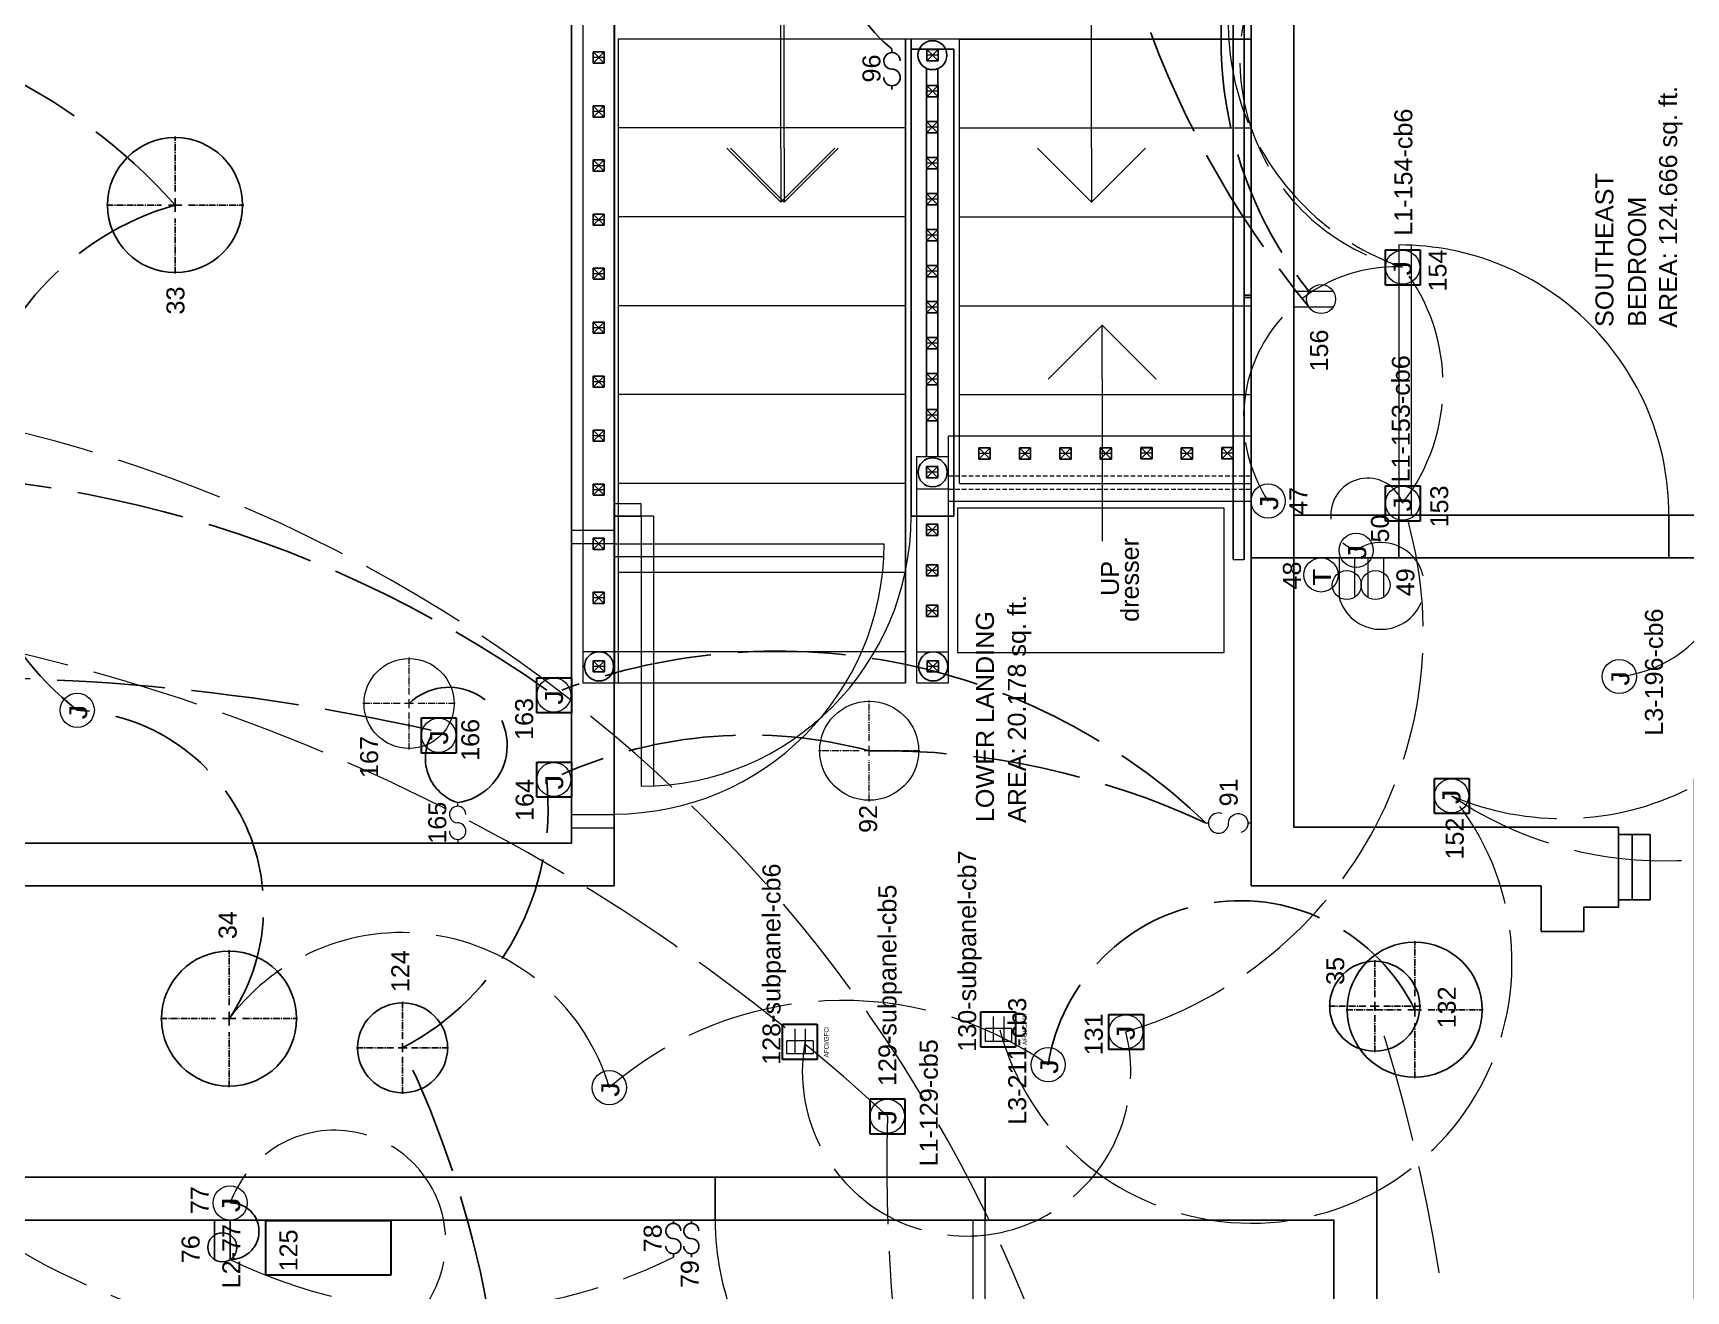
# Model space of a CAD drawing. Header units: inches. Extents: x -601 to 289, y 0 to 495.
# Drawn here: x -362.2 to -178.6, y 165.5 to 305.2 of the extents above; entities that cross this region are included whole.
import ezdxf

# ---------------------------------------------------------------- set-up
doc = ezdxf.new("R2010")
doc.units = ezdxf.units.IN
doc.header["$MEASUREMENT"] = 0
for name, pattern in [('ACAD_ISO02W100', [15, 12, -3]), ('CENTER2', [1.125, 0.75, -0.125, 0.125, -0.125]), ('DASHED', [0.75, 0.5, -0.25])]:
    doc.linetypes.add(name, pattern=pattern)
doc.layers.get('0').update_dxf_attribs({"color": 1, "lineweight": 9})
for name, color, linetype, lineweight in [('A101-Floorplan-1st-floor', 7, 'Continuous', 9), ('A101-Text', 7, 'Continuous', 9), ('A201-Floorplan-2nd-floor', 7, 'Continuous', 9), ('E101-Electrical-1st-floor', 7, 'Continuous', 9), ('E201-Electrical-2nd-floor', 7, 'Continuous', 9)]:
    doc.layers.add(name, color=color, linetype=linetype, lineweight=lineweight)
doc.styles.add('Reg', font='Courier New.ttf', dxfattribs={"height": 1})
doc.styles.add('Small', font='Arial.ttf', dxfattribs={"height": 0.5})
doc.styles.get("Standard").update_dxf_attribs({"font": 'Arial.ttf', "height": 2})

# ---------------------------------------------------------------- blocks, each defined once
blk = doc.blocks.new('L2-SE-bedroom')
at = {"layer": 'A201-Floorplan-2nd-floor'}
for p, q in [((30, 0), (0, 0)), ((0, 0), (0, -1.38)), ((0, -1.38), (29.97, -1.38))]:
    blk.add_line(p, q, dxfattribs=at)
blk.add_arc((0, 0), 30, 270, 0, dxfattribs=at)
blk = doc.blocks.new('L2-W-bedroom-door')
at = {"layer": 'A201-Floorplan-2nd-floor'}
for p, q in [((-156.19, -523.31), (-186.15, -523.31)), ((-156.19, -524.69), (-156.19, -523.31)), ((-186.19, -524.69), (-156.19, -524.69))]:
    blk.add_line(p, q, dxfattribs=at)
blk.add_arc((-156.19, -524.69), 30, 90, 180, dxfattribs=at)
blk = doc.blocks.new('lower-landing-to-garage-door')
at = {"layer": 'A101-Floorplan-1st-floor'}
for p, q in [((30, 0), (28.62, 0)), ((30, 0), (30, -30)), ((28.62, 0), (28.62, -29.97))]:
    blk.add_line(p, q, dxfattribs=at)
blk.add_arc((30, 0), 30, 180, 270, dxfattribs=at)
blk = doc.blocks.new('spandrel-door')
at = {"layer": 'A101-Floorplan-1st-floor'}
for p, q in [((0, 0), (-30, 0)), ((0, -1.38), (0, 0)), ((0, -1.38), (-29.97, -1.38))]:
    blk.add_line(p, q, dxfattribs=at)
blk.add_arc((0, 0), 30, 180, 270, dxfattribs=at)
blk = doc.blocks.new('*U73')
at = {"layer": 'E101-Electrical-1st-floor', "color": 0, "linetype": 'CENTER2', "transparency": 16777216}
for p, q in [((0, 1.1), (0, 5.62)), ((-5.62, 0), (-1.1, 0)), ((1.1, 0), (5.62, 0)), ((0, -5.62), (0, -1.1))]:
    blk.add_line(p, q, dxfattribs=at)
at = {"layer": 'E101-Electrical-1st-floor', "color": 0, "linetype": 'Continuous', "transparency": 16777216}
for p, q in [((-0.55, 0), (0.55, 0)), ((0, -0.55), (0, 0.55))]:
    blk.add_line(p, q, dxfattribs=at)
blk = doc.blocks.new('L1-landing-led-92')
at = {"layer": 'E101-Electrical-1st-floor'}
blk.add_circle((0, 0, -82.12), 5.5, dxfattribs=at)
at = {"layer": 'E101-Electrical-1st-floor', "linetype": 'CENTER2'}
blk.add_blockref('*U73', (0, 0, -82.12), dxfattribs=at)
blk = doc.blocks.new('L1-switch-165')
at = {"layer": 'E101-Electrical-1st-floor'}
for p, q in [((0.41, 0, -51.62), (0, 0, -51.62)), ((4.08, 0, -51.62), (4.49, 0, -51.62))]:
    blk.add_line(p, q, dxfattribs=at)
for centre, start, end in [((1.32, 0, -51.62), 90, 270), ((3.17, 0, -51.62), 270, 180), ((1.34, 0, -51.62), 270, 0)]:
    blk.add_arc(centre, 0.916, start, end, dxfattribs=at)
blk = doc.blocks.new('*U133')
at = {"layer": 'E201-Electrical-2nd-floor', "color": 0, "linetype": 'CENTER2', "lineweight": -3, "transparency": 16777216}
for p, q in [((0, 1.5), (0, 7.62)), ((-7.62, 0), (-1.5, 0)), ((1.5, 0), (7.62, 0)), ((0, -7.62), (0, -1.5))]:
    blk.add_line(p, q, dxfattribs=at)
at = {"layer": 'E201-Electrical-2nd-floor', "color": 0, "linetype": 'Continuous', "lineweight": -3, "transparency": 16777216}
for p, q in [((-0.75, 0), (0.75, 0)), ((0, -0.75), (0, 0.75))]:
    blk.add_line(p, q, dxfattribs=at)
blk = doc.blocks.new('L2-ceiling-led-33')
at = {"layer": 'E201-Electrical-2nd-floor', "lineweight": -3}
blk.add_circle((0, 0, -93.62), 7.5, dxfattribs=at)
at = {"layer": 'E201-Electrical-2nd-floor', "linetype": 'CENTER2', "lineweight": -3, "rotation": 270}
blk.add_blockref('*U133', (0, 0, -93.62), dxfattribs=at)
blk = doc.blocks.new('L2-ceiling-led-34')
at = {"layer": 'E201-Electrical-2nd-floor', "linetype": 'CENTER2', "lineweight": -3}
for p, q in [((0, 7.62, -94.12), (0, 1.5, -94.12)), ((-7.62, 0, -94.12), (-1.5, 0, -94.12)), ((1.5, 0, -94.12), (7.62, 0, -94.12)), ((0, -1.5, -94.12), (0, -7.62, -94.12))]:
    blk.add_line(p, q, dxfattribs=at)
at = {"layer": 'E201-Electrical-2nd-floor', "linetype": 'Continuous', "lineweight": -3}
for p, q in [((-0.75, 0, -94.12), (0.75, 0, -94.12)), ((0, 0.75, -94.12), (0, -0.75, -94.12))]:
    blk.add_line(p, q, dxfattribs=at)
at = {"layer": 'E201-Electrical-2nd-floor', "lineweight": -3}
blk.add_circle((0, 0, -94.12), 7.5, dxfattribs=at)
blk = doc.blocks.new('L2-ceiling-led-35')
at = {"layer": 'E201-Electrical-2nd-floor', "linetype": 'CENTER2', "lineweight": -3}
for p, q in [((0, 7.62, -81.46), (0, 1.5, -81.46)), ((-7.62, 0, -81.46), (-1.5, 0, -81.46)), ((1.5, 0, -81.46), (7.62, 0, -81.46)), ((0, -1.5, -81.46), (0, -7.62, -81.46))]:
    blk.add_line(p, q, dxfattribs=at)
at = {"layer": 'E201-Electrical-2nd-floor', "linetype": 'Continuous', "lineweight": -3}
for p, q in [((-0.75, 0, -81.46), (0.75, 0, -81.46)), ((0, 0.75, -81.46), (0, -0.75, -81.46))]:
    blk.add_line(p, q, dxfattribs=at)
at = {"layer": 'E201-Electrical-2nd-floor', "lineweight": -3}
blk.add_circle((0, 0, -81.46), 7.5, dxfattribs=at)
blk = doc.blocks.new('L2-j-box-47')
at = {"layer": 'E201-Electrical-2nd-floor'}
blk.add_circle((0, -1.9, -46.62), 1.9, dxfattribs=at)
at = {"layer": 'E201-Electrical-2nd-floor', "lineweight": 5, "style": 'Reg'}
blk.add_text('J', height=2, dxfattribs=at).set_placement((-1.25, -3.01, -46.62))
blk = doc.blocks.new('L2-thermostat-48')
at = {"layer": 'E201-Electrical-2nd-floor'}
blk.add_circle((-1.9, 0, -59.62), 1.9, dxfattribs=at)
at = {"layer": 'E201-Electrical-2nd-floor', "lineweight": 5, "style": 'Reg'}
blk.add_text('T', height=2, dxfattribs=at).set_placement((-3.15, -1.11, -59.62))
blk = doc.blocks.new('L2-j-box-50')
at = {"layer": 'E201-Electrical-2nd-floor'}
blk.add_circle((-0.1, -1.9, -2), 1.9, dxfattribs=at)
at = {"layer": 'E201-Electrical-2nd-floor', "lineweight": 5, "style": 'Reg'}
blk.add_text('J', height=2, dxfattribs=at).set_placement((-1.35, -3.01, -2))
blk = doc.blocks.new('L2-two-duplex-49')
at = {"layer": 'E201-Electrical-2nd-floor'}
for p, q in [((0, 2.46, -15.62), (-4.39, 2.46, -15.62)), ((0, 0.73, -15.62), (-4.38, 0.73, -15.62)), ((0, -0.74, -15.62), (-4.39, -0.74, -15.62)), ((0, -2.47, -15.62), (-4.38, -2.47, -15.62))]:
    blk.add_line(p, q, dxfattribs=at)
for centre in [(-3.03, 1.6, -15.62), (-3.03, -1.6, -15.62)]:
    blk.add_circle(centre, 1.61, dxfattribs=at)
blk = doc.blocks.new('L2-duplex-76')
at = {"layer": 'E201-Electrical-2nd-floor', "lineweight": -3}
for p, q in [((0, 1.73, -17.88), (-4.39, 1.73, -17.88)), ((0, 0, -17.88), (-4.38, 0, -17.88))]:
    blk.add_line(p, q, dxfattribs=at)
blk.add_circle((-3.03, 0.87, -17.88), 1.61, dxfattribs=at)
blk = doc.blocks.new('L2-j-box-77')
at = {"layer": 'E201-Electrical-2nd-floor'}
blk.add_circle((1.9, 0, -8), 1.9, dxfattribs=at)
at = {"layer": 'E201-Electrical-2nd-floor', "lineweight": 5, "style": 'Reg'}
blk.add_text('J', height=2, dxfattribs=at).set_placement((0.65, -1.11, -8))
blk = doc.blocks.new('L2-basic-switch-78')
at = {"layer": 'E201-Electrical-2nd-floor', "lineweight": -3}
for p, q in [((-3.74, 0, -46.12), (-4.11, 0, -46.12)), ((-0.37, 0, -46.12), (0, 0, -46.12))]:
    blk.add_line(p, q, dxfattribs=at)
for centre, start, end in [((-2.9, 0, -46.12), 90, 360), ((-1.22, 0, -46.12), 90, 180), ((-1.21, 0, -46.12), 270, 90)]:
    blk.add_arc(centre, 0.84, start, end, dxfattribs=at)
blk = doc.blocks.new('L2-toggle-switch-79')
at = {"layer": 'E201-Electrical-2nd-floor', "lineweight": -3}
for p, q in [((-3.74, 0, -46.12), (-4.11, 0, -46.12)), ((-0.37, 0, -46.12), (0, 0, -46.12))]:
    blk.add_line(p, q, dxfattribs=at)
for centre, start, end in [((-2.9, 0, -46.12), 90, 360), ((-1.22, 0, -46.12), 90, 180), ((-1.21, 0, -46.12), 270, 90)]:
    blk.add_arc(centre, 0.84, start, end, dxfattribs=at)
blk = doc.blocks.new('L2-banister-rail')
at = {"layer": 'A201-Floorplan-2nd-floor', "lineweight": -3}
for p, q in [((292.34, -354.55), (291.09, -355.8)), ((292.34, -355.8), (291.09, -354.55)), ((291.09, -354.55), (291.09, -355.8)), ((291.09, -354.55), (292.34, -354.55)), ((291.09, -355.8), (292.34, -355.8)), ((292.34, -354.55), (292.34, -355.8))]:
    blk.add_line(p, q, dxfattribs=at)
at = {"layer": 'A201-Floorplan-2nd-floor', "lineweight": 5}
blk.add_line((291.71, -355.8), (291.71, -354.55), dxfattribs=at)
blk = doc.blocks.new('L2-dresser-in-front-of-banister')
at = {"layer": 'A201-Floorplan-2nd-floor', "lineweight": 5}
for p, q in [((232.25, -357.98), (232.25, -387.6)), ((248.25, -357.98), (232.25, -357.98)), ((248.25, -387.6), (248.25, -357.98)), ((232.25, -387.6), (248.25, -387.6))]:
    blk.add_line(p, q, dxfattribs=at)
blk = doc.blocks.new('L2-SW-bannister-ball')
at = {"layer": 'A201-Floorplan-2nd-floor', "lineweight": -3}
blk.add_circle((231.61, -355.22), 1.62, dxfattribs=at)
at = {"color": 1, "lineweight": 5}
blk.add_blockref('L2-banister-rail', (-60.1, -0.01), dxfattribs=at)
blk = doc.blocks.new('L2-SE-bannister-ball')
at = {"layer": 'A201-Floorplan-2nd-floor', "lineweight": -3}
blk.add_circle((252.25, -355.22), 1.62, dxfattribs=at)
at = {"color": 1, "lineweight": 5}
blk.add_blockref('L2-banister-rail', (-39.46, 0), dxfattribs=at)
blk = doc.blocks.new('L1-pt-5-bannister-ball')
at = {"layer": 'A201-Floorplan-2nd-floor', "lineweight": -3}
blk.add_circle((298.59, -355.2), 1.61, dxfattribs=at)
at = {"color": 1, "lineweight": 5}
blk.add_blockref('L2-banister-rail', (6.88, -0.02), dxfattribs=at)
blk = doc.blocks.new('L2-south-stairway-5-steps')
at = {"layer": 'A201-Floorplan-2nd-floor', "lineweight": 5}
for p, q in [((-49.375, 0), (0, 0)), ((-49.375, 0), (-49.375, -32.40625)), ((-39.5, 0), (-39.5, -32.40625)), ((-29.625, 0), (-29.625, -32.40625)), ((-19.75, 0), (-19.75, -32.40625)), ((-9.875, 0), (-9.875, -32.40625)), ((0, 0), (0, -32.40625))]:
    blk.add_line(p, q, dxfattribs=at)
blk = doc.blocks.new('L1-south-stairway-5-steps')
at = {"layer": 'A101-Floorplan-1st-floor', "lineweight": 5}
for p, q in [((-49.375, 0), (0, 0)), ((-49.375, 0), (-49.375, -32.40625)), ((-39.5, 0), (-39.5, -32.40625)), ((-29.625, 0), (-29.625, -32.40625)), ((-19.75, 0), (-19.75, -32.40625)), ((-9.875, 0), (-9.875, -32.40625)), ((0, 0), (0, -32.40625))]:
    blk.add_line(p, q, dxfattribs=at)
blk = doc.blocks.new('L2-south-stairway-handrail-to-L1')
at = {"layer": 'A201-Floorplan-2nd-floor', "lineweight": -3}
for p, q in [((-44.12, 1.25), (11.23, 1.25)), ((11.23, 0), (-44.12, 0)), ((-28.71, -0.75), (-28.71, 0)), ((-28.46, -0.75), (-28.46, 0)), ((8.09, 0), (8.09, -0.75)), ((8.34, 0), (8.34, -0.75)), ((11.23, 1.25), (11.23, 0))]:
    blk.add_line(p, q, dxfattribs=at)
blk = doc.blocks.new('L1-south-stairway-handrail')
at = {"layer": 'A101-Floorplan-1st-floor', "lineweight": -3}
for p, q in [((-57.8, 1.25), (11.23, 1.25)), ((11.23, 0), (-57.8, 0)), ((-28.71, -0.75), (-28.71, 0)), ((-28.46, -0.75), (-28.46, 0)), ((8.09, 0), (8.09, -0.75)), ((8.34, 0), (8.34, -0.75)), ((11.23, 1.25), (11.23, 0))]:
    blk.add_line(p, q, dxfattribs=at)
at = {"layer": 'A101-Floorplan-1st-floor', "lineweight": 5}
blk.add_line((-57.8, 1.25), (-57.8, 0), dxfattribs=at)
blk = doc.blocks.new('L1-arrow')
at = {"lineweight": 5}
for p, q in [((188.32, -365.98), (182.32, -359.98)), ((182.32, -365.98), (164.32, -365.98)), ((182.32, -365.98), (188.32, -365.98)), ((188.32, -365.98), (182.32, -371.98))]:
    blk.add_line(p, q, dxfattribs=at)
blk = doc.blocks.new('L1-ceiling-j-box-163')
at = {"layer": 'E101-Electrical-1st-floor', "lineweight": 30}
for p, q in [((-1.98, 3.77, -99.87), (0, 3.78, -99.87)), ((-1.98, -0.08, -99.87), (-1.98, 3.77, -99.87)), ((0, 3.78, -99.87), (1.93, 3.78, -99.87)), ((1.93, 3.78, -99.87), (1.93, -0.08, -99.87)), ((1.93, -0.08, -99.87), (-1.98, -0.08, -99.87))]:
    blk.add_line(p, q, dxfattribs=at)
at = {"layer": 'E101-Electrical-1st-floor'}
blk.add_circle((0, 1.88, -99.87), 1.9, dxfattribs=at)
at = {"layer": 'E101-Electrical-1st-floor', "lineweight": 5, "style": 'Reg'}
blk.add_text('J', height=2, dxfattribs=at).set_placement((-1.3, 0.86, -99.87))
blk = doc.blocks.new('L1-j-box-164')
at = {"layer": 'E101-Electrical-1st-floor', "lineweight": 30}
for p, q in [((-1.98, 0, -99.87), (-1.98, 3.85, -99.87)), ((-1.98, 3.85, -99.87), (0, 3.85, -99.87)), ((0, 3.85, -99.87), (1.93, 3.85, -99.87)), ((1.93, 3.85, -99.87), (1.93, 0, -99.87)), ((1.93, 0, -99.87), (-1.98, 0, -99.87))]:
    blk.add_line(p, q, dxfattribs=at)
at = {"layer": 'E101-Electrical-1st-floor'}
blk.add_circle((0, 1.95, -99.87), 1.9, dxfattribs=at)
at = {"layer": 'E101-Electrical-1st-floor', "lineweight": 5, "style": 'Reg'}
blk.add_text('J', height=2, dxfattribs=at).set_placement((-1.34, 0.91, -99.87))
blk = doc.blocks.new('*U253')
at = {"layer": 'E101-Electrical-1st-floor', "color": 0, "linetype": 'CENTER2', "lineweight": -3, "transparency": 16777216}
for p, q in [((0, 1), (0, 5.12)), ((-5.12, 0), (-1, 0)), ((1, 0), (5.12, 0)), ((0, -5.12), (0, -1))]:
    blk.add_line(p, q, dxfattribs=at)
at = {"layer": 'E101-Electrical-1st-floor', "color": 0, "linetype": 'Continuous', "lineweight": -3, "transparency": 16777216}
for p, q in [((-0.5, 0), (0.5, 0)), ((0, -0.5), (0, 0.5))]:
    blk.add_line(p, q, dxfattribs=at)
blk = doc.blocks.new('L1-ceiling-led-124')
at = {"layer": 'E101-Electrical-1st-floor', "lineweight": -3}
blk.add_circle((0, 0, -95), 5, dxfattribs=at)
at = {"layer": 'E101-Electrical-1st-floor', "linetype": 'CENTER2', "lineweight": -3}
blk.add_blockref('*U253', (0, 0, -95), dxfattribs=at)
blk = doc.blocks.new('L1-ceiling-register-119')
at = {"layer": 'A101-Floorplan-1st-floor', "lineweight": 30}
for p, q in [((-6, 0, -95.12), (-6, -14, -95.12)), ((0, 0, -95.12), (-6, 0, -95.12)), ((0, -14, -95.12), (0, 0, -95.12)), ((-6, -14, -95.12), (0, -14, -95.12))]:
    blk.add_line(p, q, dxfattribs=at)
blk = doc.blocks.new('L1-ceiling-j-box-129')
at = {"layer": 'E101-Electrical-1st-floor', "lineweight": 30}
for p, q in [((-1.98, -1.95, -95.62), (-1.98, 1.9, -95.62)), ((-1.98, 1.9, -95.62), (0, 1.9, -95.62)), ((0, 1.9, -95.62), (1.93, 1.9, -95.62)), ((1.93, 1.9, -95.62), (1.93, -1.95, -95.62)), ((1.93, -1.95, -95.62), (-1.98, -1.95, -95.62))]:
    blk.add_line(p, q, dxfattribs=at)
at = {"layer": 'E101-Electrical-1st-floor'}
blk.add_circle((0, 0, -95.62), 1.9, dxfattribs=at)
at = {"layer": 'E101-Electrical-1st-floor', "lineweight": 5, "style": 'Reg'}
blk.add_text('J', height=2, dxfattribs=at).set_placement((-1.16, -0.99, -95.62))
blk = doc.blocks.new('*U260')
at = {"layer": 'E101-Electrical-1st-floor', "color": 0, "linetype": 'CENTER2', "lineweight": -3, "transparency": 16777216}
for p, q in [((0, 1), (0, 5.12)), ((-5.12, 0), (-1, 0)), ((1, 0), (5.12, 0)), ((0, -5.12), (0, -1))]:
    blk.add_line(p, q, dxfattribs=at)
at = {"layer": 'E101-Electrical-1st-floor', "color": 0, "linetype": 'Continuous', "lineweight": -3, "transparency": 16777216}
for p, q in [((-0.5, 0), (0.5, 0)), ((0, -0.5), (0, 0.5))]:
    blk.add_line(p, q, dxfattribs=at)
blk = doc.blocks.new('L1-ceiling-led-132')
at = {"layer": 'E101-Electrical-1st-floor', "lineweight": -3}
blk.add_circle((0, 0, -94.37), 5, dxfattribs=at)
at = {"layer": 'E101-Electrical-1st-floor', "linetype": 'CENTER2', "lineweight": -3}
blk.add_blockref('*U260', (0, 0, -94.37), dxfattribs=at)
blk = doc.blocks.new('L1-j-box-131')
at = {"layer": 'E101-Electrical-1st-floor', "lineweight": 30}
for p, q in [((-1.98, -1.95, -95.38), (-1.98, 1.9, -95.38)), ((-1.98, 1.9, -95.38), (0, 1.9, -95.38)), ((0, 1.9, -95.38), (1.93, 1.9, -95.38)), ((1.93, 1.9, -95.38), (1.93, -1.95, -95.38)), ((1.93, -1.95, -95.38), (-1.98, -1.95, -95.38))]:
    blk.add_line(p, q, dxfattribs=at)
at = {"layer": 'E101-Electrical-1st-floor'}
blk.add_circle((0, 0, -95.38), 1.9, dxfattribs=at)
at = {"layer": 'E101-Electrical-1st-floor', "lineweight": 5, "style": 'Reg'}
blk.add_text('J', height=2, dxfattribs=at).set_placement((-1.16, -0.99, -95.38))
blk = doc.blocks.new('L1-ceiling-j-box-152')
at = {"layer": 'E101-Electrical-1st-floor', "lineweight": 30}
for p, q in [((-1.98, -1.95, -96.5), (-1.98, 1.9, -96.5)), ((-1.98, 1.9, -96.5), (0, 1.9, -96.5)), ((0, 1.9, -96.5), (1.93, 1.9, -96.5)), ((1.93, 1.9, -96.5), (1.93, -1.95, -96.5)), ((1.93, -1.95, -96.5), (-1.98, -1.95, -96.5))]:
    blk.add_line(p, q, dxfattribs=at)
at = {"layer": 'E101-Electrical-1st-floor'}
blk.add_circle((0, 0, -96.5), 1.9, dxfattribs=at)
at = {"layer": 'E101-Electrical-1st-floor', "lineweight": 5, "style": 'Reg'}
blk.add_text('J', height=2, dxfattribs=at).set_placement((-1.16, -0.99, -96.5))
blk = doc.blocks.new('L1-ceiling-j-box-153')
at = {"layer": 'E101-Electrical-1st-floor', "lineweight": 30}
for p, q in [((-1.98, -1.95, -96), (-1.98, 1.9, -96)), ((-1.98, 1.9, -96), (0, 1.9, -96)), ((0, 1.9, -96), (1.93, 1.9, -96)), ((1.93, 1.9, -96), (1.93, -1.95, -96)), ((1.93, -1.95, -96), (-1.98, -1.95, -96))]:
    blk.add_line(p, q, dxfattribs=at)
at = {"layer": 'E101-Electrical-1st-floor'}
blk.add_circle((0, 0, -96), 1.9, dxfattribs=at)
at = {"layer": 'E101-Electrical-1st-floor', "lineweight": 5, "style": 'Reg'}
blk.add_text('J', height=2, dxfattribs=at).set_placement((-1.16, -0.99, -96))
blk = doc.blocks.new('L1-ceiling-j-box-154')
at = {"layer": 'E101-Electrical-1st-floor', "lineweight": 30}
for p, q in [((-1.98, -1.95, -95.88), (-1.98, 1.9, -95.88)), ((-1.98, 1.9, -95.88), (0, 1.9, -95.88)), ((0, 1.9, -95.88), (1.93, 1.9, -95.88)), ((1.93, 1.9, -95.88), (1.93, -1.95, -95.88)), ((1.93, -1.95, -95.88), (-1.98, -1.95, -95.88))]:
    blk.add_line(p, q, dxfattribs=at)
at = {"layer": 'E101-Electrical-1st-floor'}
blk.add_circle((0, 0, -95.88), 1.9, dxfattribs=at)
at = {"layer": 'E101-Electrical-1st-floor', "lineweight": 5, "style": 'Reg'}
blk.add_text('J', height=2, dxfattribs=at).set_placement((-1.16, -0.99, -95.88))
blk = doc.blocks.new('L1-gfci-protected-duplex-156')
at = {"layer": 'E101-Electrical-1st-floor'}
for p, q in [((0, 0, -18.75), (0, -4.39, -18.75)), ((1.73, 0, -18.75), (1.73, -4.38, -18.75))]:
    blk.add_line(p, q, dxfattribs=at)
blk.add_circle((0.86, -3.03, -18.75), 1.61, dxfattribs=at)
blk = doc.blocks.new('*U311')
at = {"layer": 'E101-Electrical-1st-floor', "color": 0, "linetype": 'CENTER2', "transparency": 16777216}
for p, q in [((0, 1), (0, 5.12)), ((-5.12, 0), (-1, 0)), ((1, 0), (5.12, 0)), ((0, -5.12), (0, -1))]:
    blk.add_line(p, q, dxfattribs=at)
at = {"layer": 'E101-Electrical-1st-floor', "color": 0, "linetype": 'Continuous', "transparency": 16777216}
for p, q in [((-0.5, 0), (0.5, 0)), ((0, -0.5), (0, 0.5))]:
    blk.add_line(p, q, dxfattribs=at)
blk = doc.blocks.new('L1-garage-ceiling-led-167')
at = {"layer": 'E101-Electrical-1st-floor'}
blk.add_circle((0, 0, -100.88), 5, dxfattribs=at)
at = {"layer": 'E101-Electrical-1st-floor', "linetype": 'CENTER2'}
blk.add_blockref('*U311', (0, 0, -100.88), dxfattribs=at)
blk = doc.blocks.new('L1-ceiling-j-box-166')
at = {"layer": 'E101-Electrical-1st-floor', "lineweight": 30}
for p, q in [((-1.98, -1.95, -100.12), (-1.98, 1.9, -100.12)), ((-1.98, 1.9, -100.12), (0, 1.9, -100.12)), ((0, 1.9, -100.12), (1.93, 1.9, -100.12)), ((1.93, 1.9, -100.12), (1.93, -1.95, -100.12)), ((1.93, -1.95, -100.12), (-1.98, -1.95, -100.12))]:
    blk.add_line(p, q, dxfattribs=at)
at = {"layer": 'E101-Electrical-1st-floor'}
blk.add_circle((0, 0, -100.12), 1.9, dxfattribs=at)
at = {"layer": 'E101-Electrical-1st-floor', "lineweight": 5, "style": 'Reg'}
blk.add_text('J', height=2, dxfattribs=at).set_placement((-1.27, -1.05, -100.12))
blk = doc.blocks.new('L1-spandrel-basic-switch-96')
at = {"layer": 'E101-Electrical-1st-floor', "lineweight": -3}
for p, q in [((-4.08, 0, -39.38), (-4.49, 0, -39.38)), ((-0.41, 0, -39.38), (0, 0, -39.38))]:
    blk.add_line(p, q, dxfattribs=at)
for centre, start, end in [((-3.17, 0, -39.38), 90, 270), ((-1.32, 0, -39.38), 270, 180), ((-3.15, 0, -39.38), 270, 0)]:
    blk.add_arc(centre, 0.916, start, end, dxfattribs=at)
blk = doc.blocks.new('L1-landing-toggle-switch-91')
at = {"layer": 'E101-Electrical-1st-floor'}
for p, q in [((0, 4.74, -46.25), (0, 5, -46.25)), ((0, 0, -46.25), (0, 0.35, -46.25))]:
    blk.add_line(p, q, dxfattribs=at)
at = {"layer": 'E101-Electrical-1st-floor', "elevation": -46.25}
for points in [[(1.06, 3.25, 3.139408), (0, 2.5, 3.139408)], [(0, 2.5, -2.004555), (-1.06, 1.15)]]:
    blk.add_lwpolyline(points, format="xyb", dxfattribs=at)
blk = doc.blocks.new('L1-154')
at = {"layer": 'E201-Electrical-2nd-floor', "lineweight": 30}
for p, q in [((-1.98, -1.95, -95.88), (-1.98, 1.9, -95.88)), ((-1.98, 1.9, -95.88), (0, 1.9, -95.88)), ((0, 1.9, -95.88), (1.93, 1.9, -95.88)), ((1.93, 1.9, -95.88), (1.93, -1.95, -95.88)), ((1.93, -1.95, -95.88), (-1.98, -1.95, -95.88))]:
    blk.add_line(p, q, dxfattribs=at)
at = {"layer": 'E201-Electrical-2nd-floor'}
blk.add_circle((0, 0, -95.88), 1.9, dxfattribs=at)
at = {"layer": 'E201-Electrical-2nd-floor', "lineweight": 5, "style": 'Reg'}
blk.add_text('J', height=2, dxfattribs=at).set_placement((-1.16, -0.99, -95.88))
blk = doc.blocks.new('L1-153-cb6')
at = {"layer": 'E201-Electrical-2nd-floor', "lineweight": 30}
for p, q in [((-1.98, -1.95), (-1.98, 1.9)), ((-1.98, 1.9), (0, 1.9)), ((0, 1.9), (1.93, 1.9)), ((1.93, 1.9), (1.93, -1.95)), ((1.93, -1.95), (-1.98, -1.95))]:
    blk.add_line(p, q, dxfattribs=at)
at = {"layer": 'E201-Electrical-2nd-floor'}
blk.add_circle((0, 0), 1.9, dxfattribs=at)
at = {"layer": 'E201-Electrical-2nd-floor', "lineweight": 5, "style": 'Reg'}
blk.add_text('J', height=2, dxfattribs=at).set_placement((-1.16, -0.99))
blk = doc.blocks.new('L1-129-cb5')
at = {"layer": 'E201-Electrical-2nd-floor', "lineweight": 30}
for p, q in [((-1.98, -1.95), (-1.98, 1.9)), ((-1.98, 1.9), (0, 1.9)), ((0, 1.9), (1.93, 1.9)), ((1.93, 1.9), (1.93, -1.95)), ((1.93, -1.95), (-1.98, -1.95))]:
    blk.add_line(p, q, dxfattribs=at)
at = {"layer": 'E201-Electrical-2nd-floor'}
blk.add_circle((0, 0), 1.9, dxfattribs=at)
at = {"layer": 'E201-Electrical-2nd-floor', "lineweight": 5, "style": 'Reg'}
blk.add_text('J', height=2, dxfattribs=at).set_placement((-1.16, -0.99))
blk = doc.blocks.new('L3-209-cb3')
at = {"layer": 'E201-Electrical-2nd-floor'}
blk.add_circle((0, 0), 1.9, dxfattribs=at)
at = {"layer": 'E201-Electrical-2nd-floor', "lineweight": 5, "style": 'Reg'}
blk.add_text('J', height=2, dxfattribs=at).set_placement((-1.25, -1.11))
blk = doc.blocks.new('L2-77-cb10')
at = {"layer": 'E101-Electrical-1st-floor'}
blk.add_circle((0, 0), 1.9, dxfattribs=at)
at = {"layer": 'E101-Electrical-1st-floor', "lineweight": 5, "style": 'Reg'}
blk.add_text('J', height=2, dxfattribs=at).set_placement((-1.25, -1.11))
blk = doc.blocks.new('L3-208')
at = {"layer": 'E201-Electrical-2nd-floor'}
blk.add_circle((0, 0), 1.9, dxfattribs=at)
at = {"layer": 'E201-Electrical-2nd-floor', "lineweight": 5, "style": 'Reg'}
blk.add_text('J', height=2, dxfattribs=at).set_placement((-1.25, -1.11))
blk = doc.blocks.new('L3-209')
at = {"layer": 'E201-Electrical-2nd-floor'}
blk.add_circle((0, 0), 1.9, dxfattribs=at)
at = {"layer": 'E201-Electrical-2nd-floor', "lineweight": 5, "style": 'Reg'}
blk.add_text('J', height=2, dxfattribs=at).set_placement((-1.25, -1.11))
blk = doc.blocks.new('L3-196')
at = {"layer": 'E201-Electrical-2nd-floor'}
blk.add_circle((0, 0), 1.9, dxfattribs=at)
at = {"layer": 'E201-Electrical-2nd-floor', "lineweight": 5, "style": 'Reg'}
blk.add_text('J', height=2, dxfattribs=at).set_placement((-1.25, -1.11))
blk = doc.blocks.new('L1-ceiling-gfci-duplex-122')
at = {"layer": 'E101-Electrical-1st-floor', "lineweight": 30}
for p, q in [((-2.06, -1.97, -95.5), (-2.06, 1.88, -95.5)), ((-2.06, 1.88, -95.5), (-0.08, 1.88, -95.5)), ((-0.08, 1.88, -95.5), (1.85, 1.88, -95.5)), ((1.85, 1.88, -95.5), (1.85, -1.97, -95.5)), ((1.85, -1.97, -95.5), (-2.06, -1.97, -95.5))]:
    blk.add_line(p, q, dxfattribs=at)
at = {"layer": 'E101-Electrical-1st-floor'}
for p, q in [((-1.44, 1.38, -95.5), (0, 1.38, -95.5)), ((-1.44, -1.53, -95.5), (-1.44, 1.38, -95.5)), ((1.32, 0.51, -95.5), (-1.44, 0.51, -95.5)), ((0, -1.53, -95.5), (0, 1.38, -95.5)), ((1.32, -0.65, -95.5), (-1.44, -0.65, -95.5)), ((0, -1.53, -95.5), (-1.44, -1.53, -95.5))]:
    blk.add_line(p, q, dxfattribs=at)
blk = doc.blocks.new('ceiling-afci+gfci')
at = {"layer": 'E101-Electrical-1st-floor', "lineweight": 5}
blk.add_blockref('L1-ceiling-gfci-duplex-122', (-1.85, -1.88, 95.5), dxfattribs=at)
at = {"layer": 'E101-Electrical-1st-floor', "lineweight": 5, "style": 'Small'}
blk.add_text('AFCI/GFCI', height=0.5, dxfattribs=at).set_placement((-3.69, -5.13))

msp = doc.modelspace()

# ---------------------------------------------------------------- linework, layer by layer
at = {"layer": 'A101-Floorplan-1st-floor', "lineweight": -3}
for p, q in [((-297.6759, 210.508), (-297.6759, 354.008)), ((-226.8947, 354.008), (-226.8947, 210.508)), ((-222.1447, 217.008), (-222.1447, 350.508)), ((-265.3009, 255.1941), (-265.3009, 304.5691)), ((-294.6759, 251.5594), (-297.6759, 251.5594)), ((-222.1447, 217.008), (-186.0509, 217.008)), ((-186.0509, 217.008), (-186.0509, 208.133)), ((-186.0509, 208.9455), (-186.0509, 216.1955)), ((-186.0509, 216.1955), (-182.5509, 216.1955)), ((-184.5509, 216.1955), (-184.5509, 208.9455)), ((-182.5509, 216.1955), (-182.5509, 208.9455)), ((-522.0578, 210.508), (-297.6759, 210.508)), ((-194.6516, 210.508), (-226.8947, 210.508)), ((-194.6516, 205.4455), (-194.6516, 210.508)), ((-186.0509, 208.133), (-189.9016, 208.133)), ((-189.9016, 208.133), (-189.9016, 205.4455)), ((-186.0509, 208.9455), (-184.5509, 208.9455)), ((-182.5509, 208.9455), (-186.0509, 208.9455)), ((-189.9016, 205.4455), (-194.6516, 205.4455))]:
    msp.add_line(p, q, dxfattribs=at)
at = {"layer": 'A101-Floorplan-1st-floor', "lineweight": 5}
for p, q in [((-297.2384, 304.5691), (-297.2384, 255.1941)), ((-265.3009, 304.5691), (-297.2384, 304.5691)), ((-265.3009, 294.6941), (-297.2384, 294.6941)), ((-265.3009, 284.8191), (-297.2384, 284.8191)), ((-265.3009, 274.9441), (-297.2384, 274.9441)), ((-265.3009, 265.0691), (-297.2384, 265.0691)), ((-265.3009, 255.1941), (-297.2384, 255.1941)), ((-294.6759, 252.9344), (-297.6759, 252.9344)), ((-294.6759, 251.5594), (-294.6759, 252.9344)), ((-297.6759, 249.9771), (-302.4259, 249.9771)), ((-297.6759, 248.4771), (-302.4259, 248.4771)), ((-302.4259, 218.4455), (-297.6759, 218.4455)), ((-302.4259, 216.9455), (-297.6759, 216.9455)), ((-297.6759, 210.508), (-299.0509, 210.508))]:
    msp.add_line(p, q, dxfattribs=at)
at = {"layer": 'A101-Floorplan-1st-floor', "lineweight": -3}
msp.add_lwpolyline([(-339.1828, 354.008), (-302.4259, 354.008), (-302.4259, 215.258), (-559.4328, 215.258), (-559.4328, 458.4401), (-337.2766, 458.4401), (-337.2766, 354.008)], dxfattribs=at)
msp.add_lwpolyline([(-259.9259, 251.5594), (-259.9259, 303.4565), (-264.6759, 303.4565), (-264.6759, 251.5594)], close=True, dxfattribs=at)
at = {"layer": 'A201-Floorplan-2nd-floor', "lineweight": 5}
for p, q in [((-301.1447, 356.0066), (-301.1447, 233.065)), ((-297.6447, 356.0066), (-297.6447, 233.065)), ((-297.2384, 304.5691), (-297.2384, 233.065)), ((-265.3009, 304.5691), (-297.2384, 304.5691)), ((-226.8947, 304.5691), (-265.3009, 304.5691)), ((-265.3009, 294.6941), (-297.2384, 294.6941)), ((-265.3009, 284.8191), (-297.2384, 284.8191)), ((-265.3009, 274.9441), (-297.2384, 274.9441)), ((-265.3009, 265.0691), (-297.2384, 265.0691)), ((-226.8947, 260.4441), (-260.5197, 260.4441)), ((-260.5197, 233.065), (-260.5197, 260.4441)), ((-226.8947, 253.1941), (-226.8947, 260.4441)), ((-264.0197, 233.065), (-264.0197, 258.1941)), ((-264.0197, 258.1941), (-260.5197, 258.1941)), ((-265.3009, 255.1941), (-297.2384, 255.1941)), ((-260.5197, 254.5499), (-264.0197, 254.5499)), ((-226.8947, 253.1941), (-260.5197, 253.1941)), ((-265.3009, 245.3191), (-297.2384, 245.3191)), ((-265.3009, 236.5054), (-301.1447, 236.5054)), ((-264.0197, 236.5054), (-260.5197, 236.5054)), ((-301.1447, 233.065), (-265.3009, 233.065)), ((-264.0197, 233.065), (-260.5197, 233.065))]:
    msp.add_line(p, q, dxfattribs=at)
at = {"layer": 'A201-Floorplan-2nd-floor', "lineweight": -3}
for p, q in [((-265.3009, 233.065), (-265.3009, 304.5691)), ((-264.6759, 258.1941), (-264.6759, 304.5691)), ((-262.9446, 258.1941), (-262.9446, 301.3117)), ((-261.6946, 258.1941), (-261.6946, 301.2959)), ((-210.4572, 251.6941), (-210.4572, 246.9441)), ((-180.4572, 251.6941), (-180.4572, 246.9441)), ((-286.4494, 173.3775), (-286.4494, 178.1275)), ((-256.4494, 173.3775), (-256.4494, 178.1275))]:
    msp.add_line(p, q, dxfattribs=at)
at = {"layer": 'A201-Floorplan-2nd-floor', "linetype": 'DASHED', "lineweight": 5}
for p, q in [((-260.5197, 256.0499), (-226.8947, 256.0499)), ((-260.5197, 254.5499), (-226.8947, 254.5499))]:
    msp.add_line(p, q, dxfattribs=at)
at = {"layer": 'A201-Floorplan-2nd-floor', "lineweight": -3}
for points in [[(-395.7109, 178.1275), (-395.7109, 44.2152), (-522.0859, 44.1316), (-522.0859, 356.0066), (-226.8947, 356.0066), (-226.8947, 246.9441), (-164.0471, 246.9441), (-164.0471, 222.4441), (-177.6012, 222.4441), (-177.6012, 156.6941), (-212.9344, 156.6941), (-212.9344, 178.1275), (-395.7162, 178.1275)], [(-251.3947, 259.1566), (-252.6442, 259.1566)], [(-246.8947, 259.1566), (-248.1442, 259.1566)], [(-242.3947, 259.1566), (-243.6442, 259.1566)], [(-237.8947, 259.1566), (-239.1411, 259.1566)], [(-233.3947, 259.1566), (-234.6442, 259.1566)]]:
    msp.add_lwpolyline(points, dxfattribs=at)
for points in [[(-160.1721, 251.6941), (-160.1721, 222.4441), (-89.7469, 222.4441), (-89.7469, 356.0066), (-222.1447, 356.0066), (-222.1447, 251.6941)], [(-390.9662, 44.1058), (-246.8406, 44.1534), (-246.8406, 97.2254), (-217.6844, 97.2254), (-217.6844, 173.3775), (-390.9662, 173.3775)]]:
    msp.add_lwpolyline(points, close=True, dxfattribs=at)
at = {"layer": 'E101-Electrical-1st-floor', "linetype": 'ACAD_ISO02W100', "lineweight": -3}
for centre, radius, start, end in [((-138.4667, 342.4397), 106.2881, 176.188203, 219.508098), ((-185.1229, 304.5919), 45.1126, 101.267748, 218.43126), ((-257.7487, 315.017), 14.6757, 152.567175, 231.915958), ((-381.3689, 124.0162), 132.3744, 54.848465, 135.282954), ((-279.4894, 167.7121), 68.8605, 46.276787, 110.409952), ((-370.8026, -7.7001), 241.3278, 77.363963, 111.291744), ((-315.995, 226.1193), 6.4413, 278.365841, 133.93276), ((-313.4908, 224.6622), 5.1594, 151.387068, 252.31919), ((-282.6613, 175.4399), 51.8117, 75.093531, 113.719969), ((-268.1596, 139.7013), 85.8147, 65.001416, 90.783569), ((-335.1564, 219.2151), 30.1418, 297.619286, 5.731244), ((-423.3127, 143.1666), 113.4243, 325.303277, 25.786329)]:
    msp.add_arc(centre, radius, start, end, dxfattribs=at)
at = {"layer": 'E101-Electrical-1st-floor', "linetype": 'ACAD_ISO02W100', "lineweight": 5}
for centre, radius, start, end in [((-204.4249, 302.2585), 23.7089, 144.606232, 256.272932), ((-226.8908, 266.1174), 21.341, 322.100258, 37.899742), ((-254.0207, 238.6248), 46.2625, 286.595085, 18.11374), ((-192.2824, 249.2835), 31.3063, 246.803639, 346.326464), ((-226.842, 201.97), 28.9442, 194.939858, 39.827165), ((-181.0978, 255.1207), 41.8453, 235.808109, 304.191891), ((-325.786, 234.57), 74.9023, 202.317956, 271.561145), ((-392.8611, 138.0882), 189.1607, 341.690786, 18.188305), ((-258.5098, 189.8518), 18.2497, 169.142949, 14.072812), ((-66.0663, 179.9254), 201.3034, 178.579914, 207.303024), ((-328.7509, 170.9925), 12.3562, 293.897568, 159.720718)]:
    msp.add_arc(centre, radius, start, end, dxfattribs=at)
at = {"layer": 'E201-Electrical-2nd-floor', "linetype": 'ACAD_ISO02W100', "lineweight": 5}
for centre, radius, start, end in [((-200.8515, 306.277), 28.5718, 148.539244, 251.21758), ((-210.9365, 262.4489), 16.8012, 86.978632, 213.187664), ((-402.8697, 102.6868), 162.9976, 348.783325, 136.924452), ((-213.9388, 251.6781), 4.1091, 18.883551, 251.803922), ((-212.4618, 243.818), 4.8242, 195.205827, 124.899815), ((-187.5, 247.8159), 14.1461, 276.190738, 6.190162), ((-413.3669, 27.2187), 214.9445, 47.193865, 119.655992), ((-321.2685, 181.2649), 24.0466, 16.48948, 142.952034), ((-272.1861, 157.9383), 39.83, 55.16715, 130.798129), ((-66.0663, 179.9254), 201.3034, 178.579914, 207.303024), ((-328.7509, 170.9925), 12.3562, 293.897568, 159.720718), ((-315.9856, 218.7172), 55.3663, 243.902535, 296.719982)]:
    msp.add_arc(centre, radius, start, end, dxfattribs=at)
at = {"layer": 'E201-Electrical-2nd-floor', "linetype": 'ACAD_ISO02W100', "lineweight": -3}
for centre, radius, start, end in [((-393.8698, 243.8002), 63.5548, 41.758866, 134.537194), ((-337.6252, 255.3012), 32.0676, 105.993817, 232.072703), ((-358.5556, 208.122), 21.9186, 325.643802, 86.809811), ((-228.1088, 187.265, -13.6635), 21.5911, 26.048295, 171.029598), ((-340.2799, 172.1354), 3.1403, 268.881572, 91.118428)]:
    msp.add_arc(centre, radius, start, end, dxfattribs=at)

# ---------------------------------------------------------------- block references
at = {"lineweight": 5, "rotation": 89.99999999999999}
for name, p in [('L2-south-stairway-handrail-to-L1', (-227.6447, 304.5691)), ('L1-south-stairway-handrail', (-227.6447, 304.5691)), ('L1-pt-5-bannister-ball', (-617.4991, 4.1893)), ('L2-south-stairway-5-steps', (-259.3009, 304.5691)), ('L1-south-stairway-5-steps', (-259.3009, 304.5691)), ('L2-SE-bannister-ball', (-617.4991, 4.1893)), ('L2-dresser-in-front-of-banister', (-617.4991, 4.1893)), ('L2-SW-bannister-ball', (-654.5716, 3.2705)), ('L2-SW-bannister-ball', (-617.4466, 3.2699)), ('L3-209-cb3', (-249.4359, 190.6316)), ('L1-129-cb5', (-267.3078, 184.9143))]:
    msp.add_blockref(name, p, dxfattribs=at)
at = {"color": 1, "lineweight": 5, "rotation": 89.99999999999999}
for p in [(-654.5666, 10.7939), (-617.4779, 7.0724), (-654.5666, 4.7939), (-617.4991, 3.0724), (-654.5666, -1.2061), (-617.4991, -0.9276), (-617.4991, -4.9276), (-654.5666, -7.2061), (-617.4991, -8.9276), (-617.4991, -12.9276), (-654.5666, -13.2061), (-617.4991, -16.9276), (-654.5666, -19.2061), (-617.4991, -20.9276), (-654.5666, -25.2061), (-617.4991, -24.9276), (-617.4991, -28.9276), (-654.5666, -31.2061), (-611.6956, -33.1806), (-607.1956, -33.1806), (-602.6956, -33.1806), (-598.1956, -33.1806), (-593.6956, -33.1432), (-589.1956, -33.1806), (-584.6956, -33.1432), (-654.5666, -37.2061), (-617.4991, -41.6617), (-654.5666, -43.2061), (-617.4991, -46.1617), (-654.5666, -49.2061), (-617.4991, -50.6617)]:
    msp.add_blockref('L2-banister-rail', p, dxfattribs=at)
at = {"lineweight": -3, "rotation": 89.99999999999999}
for name, p in [('L2-SE-bedroom', (-210.4572, 251.6941)), ('L2-W-bedroom-door', (-781.1359, 329.5643))]:
    msp.add_blockref(name, p, dxfattribs=at)
at = {"layer": 'A101-Floorplan-1st-floor', "lineweight": 5}
for name, p, rotation in [('L1-arrow', (86.836, 474.7827), 270), ('L1-arrow', (-609.4285, 84.46), 89.99999999999999), ('L1-ceiling-register-119', (-336.4328, 173.2838, 95.125), 89.99999999999999)]:
    msp.add_blockref(name, p, dxfattribs=dict(at, rotation=rotation))
at = {"layer": 'A101-Floorplan-1st-floor', "lineweight": -3, "rotation": 89.99999999999999}
for name, p in [('spandrel-door', (-294.6759, 251.5594)), ('lower-landing-to-garage-door', (-297.6759, 218.4771))]:
    msp.add_blockref(name, p, dxfattribs=at)
at = {"layer": 'A201-Floorplan-2nd-floor', "lineweight": 5, "rotation": 270}
for p in [(87.2195, 474.7827), (121.3701, 474.7827)]:
    msp.add_blockref('L1-arrow', p, dxfattribs=at)
at = {"layer": 'E101-Electrical-1st-floor', "lineweight": 5, "rotation": 89.99999999999999}
for name, p in [('L1-spandrel-basic-switch-96', (-266.8009, 303.4657, 39.375)), ('L1-ceiling-j-box-154', (-210.0509, 279.2268, 95.875)), ('L1-gfci-protected-duplex-156', (-222.1447, 274.8205, 18.75)), ('L1-ceiling-j-box-153', (-210.0509, 253.008, 96)), ('L1-garage-ceiling-led-167', (-320.4641, 230.758, 100.875)), ('L1-ceiling-j-box-163', (-302.5009, 231.693, 99.875)), ('L1-ceiling-j-box-166', (-317.1759, 227.2286, 100.125)), ('L1-j-box-164', (-302.4259, 222.3205, 99.875)), ('L1-ceiling-j-box-152', (-204.6134, 220.508, 96.5)), ('L1-landing-toggle-switch-91', (-226.8947, 217.4768, 46.25)), ('L1-ceiling-led-132', (-213.1516, 197.133, 94.375)), ('L1-ceiling-led-124', (-321.1828, 192.508, 95)), ('ceiling-afci+gfci', (-278.9678, 195.1372)), ('ceiling-afci+gfci', (-256.9097, 196.5068)), ('L1-j-box-131', (-240.8078, 194.2893, 95.375)), ('L1-ceiling-j-box-129', (-267.3078, 184.9143, 95.625)), ('L2-77-cb10', (-340.3412, 175.2751))]:
    msp.add_blockref(name, p, dxfattribs=at)
at = {"layer": 'E101-Electrical-1st-floor', "lineweight": -3, "rotation": 89.99999999999999}
for name, p in [('L1-landing-led-92', (-269.3332, 225.508, 82.125)), ('L1-switch-165', (-315.0578, 215.258, 51.625))]:
    msp.add_blockref(name, p, dxfattribs=at)
at = {"layer": 'E201-Electrical-2nd-floor', "lineweight": 5, "rotation": 89.99999999999999}
for name, p in [('L2-ceiling-led-33', (-346.4609, 286.1275, 93.625)), ('L1-154', (-210.0509, 279.2268, 95.875)), ('L2-j-box-47', (-226.8947, 253.2522, 46.625)), ('L1-153-cb6', (-210.0509, 253.008)), ('L2-j-box-50', (-217.1171, 247.8701, 2)), ('L2-thermostat-48', (-219.1171, 246.9441, 59.625)), ('L2-two-duplex-49', (-214.6596, 246.9441, 15.625)), ('L3-196', (-185.9745, 233.7522)), ('L3-209', (-357.3359, 230.0066)), ('L2-ceiling-led-35', (-208.7109, 196.7463, 81.4615)), ('L2-ceiling-led-34', (-340.4609, 195.7525, 94.125)), ('L3-208', (-298.2109, 188.0902)), ('L2-j-box-77', (-340.3412, 173.3775, 8)), ('L2-duplex-76', (-340.3412, 173.3775, 17.875)), ('L2-basic-switch-78', (-291.0912, 173.3775, 46.125))]:
    msp.add_blockref(name, p, dxfattribs=at)
at = {"layer": 'E201-Electrical-2nd-floor', "linetype": 'ACAD_ISO02W100', "lineweight": 5, "rotation": 89.99999999999999}
msp.add_blockref('L2-toggle-switch-79', (-289.0912, 173.3775, 46.125), dxfattribs=at)

# ---------------------------------------------------------------- texts
at = {"layer": 'A101-Floorplan-1st-floor', "lineweight": 5}
for s, p in [('UP', (-241.5804, 242.7129)), ('125', (-332.8631, 167.6725))]:
    msp.add_text(s, height=2, rotation=90, dxfattribs=at).set_placement(p)
at = {"layer": 'A101-Text', "lineweight": 5}
for s, p in [('AREA: 124.666 sq. ft.', (-179.5483, 272.492)), ('SOUTHEAST', (-186.6308, 272.5915)), ('BEDROOM', (-183.0093, 272.6163)), ('AREA: 20.178 sq. ft.', (-251.9207, 217.4863)), ('LOWER LANDING', (-255.4685, 217.5774))]:
    msp.add_text(s, height=2, rotation=90, dxfattribs=at).set_placement(p)
at = {"layer": 'A201-Floorplan-2nd-floor', "lineweight": 5}
msp.add_text('dresser', height=2, rotation=90, dxfattribs=at).set_placement((-239.3681, 239.8286))
at = {"layer": 'E101-Electrical-1st-floor', "lineweight": 5}
for s, p in [('96', (-268.0804, 299.7451)), ('154', (-205.1755, 276.5247)), ('156', (-218.3398, 267.6406)), ('153', (-204.9854, 250.3203)), ('163', (-306.6755, 226.7107)), ('166', (-312.6602, 224.3824)), ('167', (-323.8976, 222.4811)), ('164', (-306.6173, 217.7048)), ('91', (-228.3839, 219.3294)), ('165', (-316.3269, 215.1823)), ('92', (-268.449, 216.3819)), ('152', (-203.2637, 213.4209)), ('130-subpanel-cb7', (-257.4434, 192.0682)), ('128-subpanel-cb6', (-279.1897, 190.6161)), ('129-subpanel-cb5', (-266.3038, 188.2688)), ('124', (-320.4343, 198.695)), ('132', (-204.1433, 194.6666)), ('131', (-243.3735, 191.6742)), ('L2-77', (-339.2044, 165.7962))]:
    msp.add_text(s, height=2, rotation=90, dxfattribs=at).set_placement(p)
at = {"layer": 'E201-Electrical-2nd-floor', "lineweight": 5}
for s, p in [('L1-154-cb6', (-208.9763, 282.7068)), ('33', (-345.4252, 273.9725)), ('L1-153-cb6', (-209.2531, 255.313)), ('47', (-220.6483, 251.712)), ('50', (-211.5687, 248.6434)), ('48', (-221.3574, 243.4187)), ('49', (-208.7498, 242.6732)), ('L3-196-cb6', (-181.1239, 227.1741)), ('34', (-339.6227, 204.5833)), ('35', (-216.5429, 199.4974)), ('L3-211-cb3', (-251.8811, 183.9547)), ('L1-129-cb5', (-261.7056, 179.3195)), ('77', (-342.7404, 174.0276)), ('78', (-292.389, 169.7963)), ('76', (-343.7388, 168.5796)), ('79', (-288.2699, 165.8164))]:
    msp.add_text(s, height=2, rotation=90, dxfattribs=at).set_placement(p)

doc.saveas('drawing.dxf')
